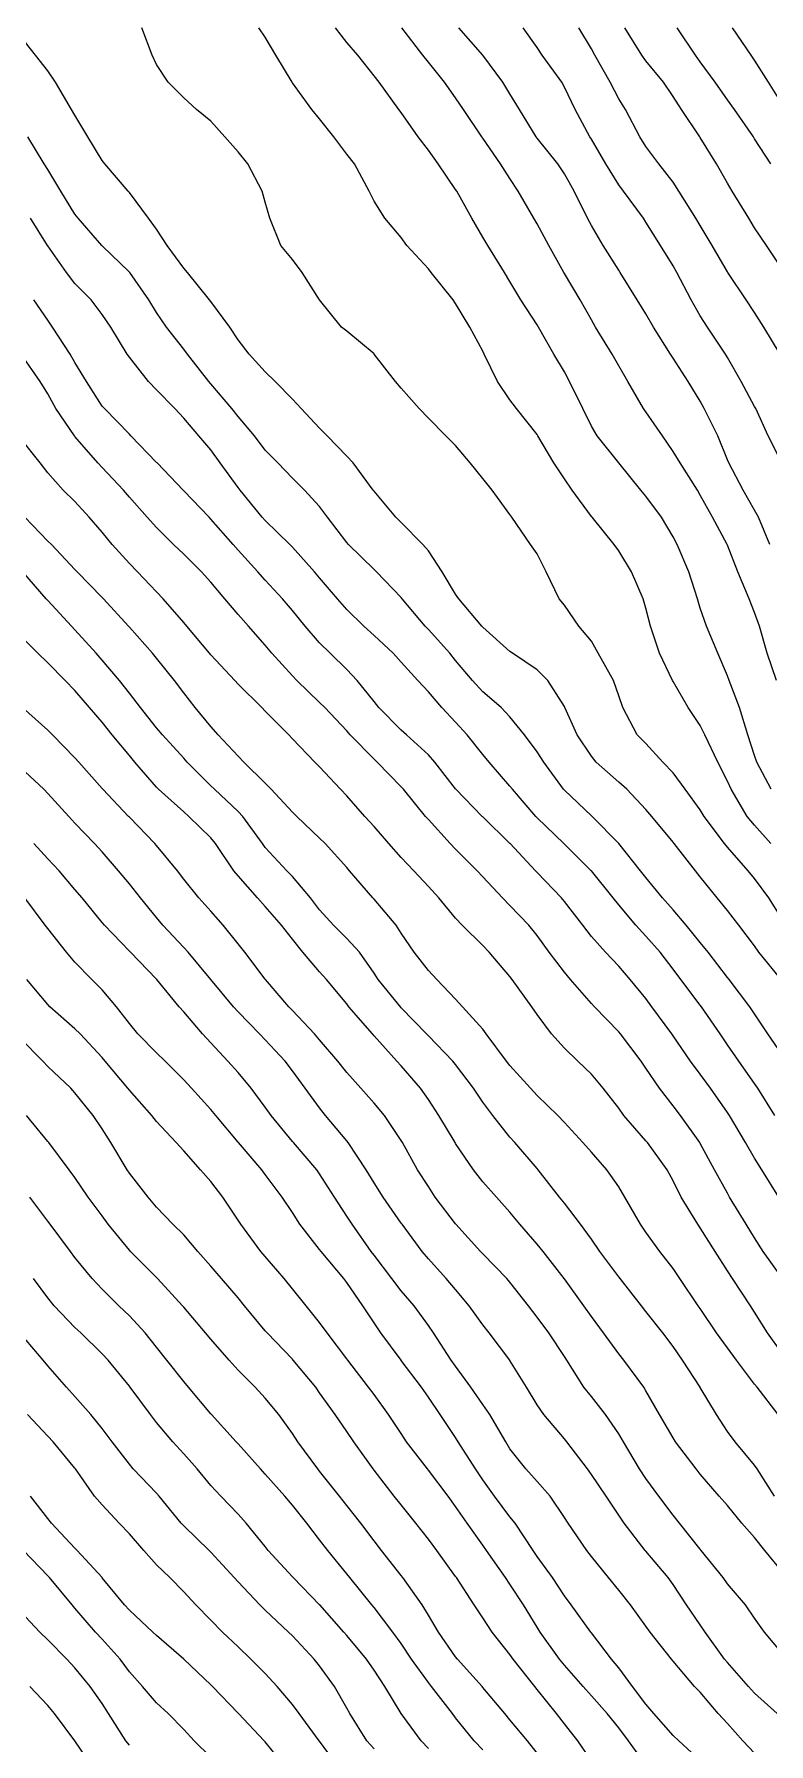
# Model space of a CAD drawing. Header units: centimetres. Extents: x 0 to 642158, y -847 to 649707.
# Drawn here: x 617104.5 to 617118.01, y 620542.19 to 620573.64 of the extents above; entities that cross this region are included whole.
import ezdxf

# ---------------------------------------------------------------- set-up
doc = ezdxf.new("R2010")
doc.units = ezdxf.units.CM
doc.header["$MEASUREMENT"] = 0
doc.layers.add('WAL_topographie 0.5', color=253, linetype='Continuous', lineweight=20)

msp = doc.modelspace()

# ---------------------------------------------------------------- linework, layer by layer
at = {"layer": 'WAL_topographie 0.5'}
for points in [[(617118.25, 620557.375), (617118.008, 620557.75), (617117.75, 620558.106), (617117.632, 620558.25), (617117.25, 620558.681), (617117.193, 620558.75), (617116.821, 620559.25), (617116.75, 620559.37), (617116.473, 620559.75), (617116.25, 620560.05), (617116.064, 620560.25), (617115.75, 620560.589), (617115.589, 620560.75), (617115.327, 620561.25), (617115.25, 620561.469), (617115.152, 620561.75), (617114.874, 620562.25), (617114.75, 620562.471), (617114.516, 620562.75), (617114.25, 620563.132), (617114.153, 620563.25), (617113.913, 620563.75), (617113.75, 620564.08), (617113.629, 620564.25), (617113.283, 620564.75), (617113.25, 620564.799), (617112.92, 620565.25), (617112.75, 620565.465), (617112.518, 620565.75), (617112.25, 620566.073), (617112.071, 620566.25), (617111.75, 620566.573), (617111.578, 620566.75), (617111.25, 620567.126), (617111.145, 620567.25), (617110.754, 620567.75), (617110.75, 620567.754), (617110.25, 620568.174), (617110.153, 620568.25), (617109.75, 620568.75), (617109.75, 620568.75), (617109.426, 620569.25), (617109.25, 620569.491), (617109.036, 620569.75), (617108.836, 620570.25), (617108.75, 620570.544), (617108.694, 620570.75), (617108.431, 620571.25), (617108.25, 620571.47), (617108.006, 620571.75), (617107.75, 620572.033), (617107.485, 620572.25), (617107.25, 620572.465), (617106.962, 620572.75), (617106.75, 620573.076), (617106.668, 620573.25), (617106.48, 620573.75)], [(617118.05, 620558.75), (617117.75, 620559.086), (617117.613, 620559.25), (617117.315, 620559.75), (617117.25, 620559.899), (617117.073, 620560.25), (617116.833, 620560.75), (617116.75, 620560.92), (617116.526, 620561.25), (617116.25, 620561.729), (617116.239, 620561.75), (617115.999, 620562.25), (617115.835, 620562.75), (617115.75, 620563.077), (617115.698, 620563.25), (617115.483, 620563.75), (617115.25, 620564.132), (617115.165, 620564.25), (617114.762, 620564.75), (617114.75, 620564.764), (617114.395, 620565.25), (617114.25, 620565.459), (617114.059, 620565.75), (617113.764, 620566.25), (617113.75, 620566.273), (617113.371, 620566.75), (617113.25, 620566.91), (617113.019, 620567.25), (617112.776, 620567.75), (617112.75, 620567.804), (617112.513, 620568.25), (617112.25, 620568.68), (617112.204, 620568.75), (617111.803, 620569.25), (617111.75, 620569.318), (617111.356, 620569.75), (617111.25, 620569.896), (617110.951, 620570.25), (617110.75, 620570.567), (617110.659, 620570.75), (617110.389, 620571.25), (617110.25, 620571.431), (617110.012, 620571.75), (617109.75, 620572.077), (617109.607, 620572.25), (617109.25, 620572.739), (617109.242, 620572.75), (617108.947, 620573.25), (617108.75, 620573.578), (617108.632, 620573.75)], [(617118.052, 620559.75), (617117.79, 620560.25), (617117.75, 620560.369), (617117.625, 620560.75), (617117.472, 620561.25), (617117.28, 620561.75), (617117.25, 620561.835), (617117.073, 620562.25), (617116.863, 620562.75), (617116.75, 620563.082), (617116.699, 620563.25), (617116.538, 620563.75), (617116.324, 620564.25), (617116.25, 620564.393), (617116.037, 620564.75), (617115.75, 620565.141), (617115.656, 620565.25), (617115.253, 620565.75), (617115.25, 620565.754), (617114.854, 620566.25), (617114.75, 620566.429), (617114.59, 620566.75), (617114.343, 620567.25), (617114.25, 620567.425), (617114.056, 620567.75), (617113.775, 620568.25), (617113.75, 620568.291), (617113.452, 620568.75), (617113.25, 620569.09), (617113.151, 620569.25), (617112.841, 620569.75), (617112.75, 620569.904), (617112.55, 620570.25), (617112.271, 620570.75), (617112.25, 620570.782), (617111.928, 620571.25), (617111.75, 620571.501), (617111.559, 620571.75), (617111.25, 620572.194), (617111.207, 620572.25), (617110.844, 620572.75), (617110.75, 620572.871), (617110.449, 620573.25), (617110.25, 620573.485), (617110.039, 620573.75)], [(617118.149, 620561.75), (617117.98, 620562.25), (617117.841, 620562.75), (617117.75, 620563.001), (617117.646, 620563.25), (617117.443, 620563.75), (617117.25, 620564.237), (617117.244, 620564.25), (617116.974, 620564.75), (617116.75, 620565.159), (617116.697, 620565.25), (617116.377, 620565.75), (617116.25, 620565.959), (617116.054, 620566.25), (617115.75, 620566.689), (617115.705, 620566.75), (617115.418, 620567.25), (617115.25, 620567.536), (617115.129, 620567.75), (617114.824, 620568.25), (617114.75, 620568.38), (617114.543, 620568.75), (617114.25, 620569.237), (617114.242, 620569.25), (617113.965, 620569.75), (617113.75, 620570.149), (617113.688, 620570.25), (617113.402, 620570.75), (617113.25, 620570.981), (617113.076, 620571.25), (617112.75, 620571.723), (617112.731, 620571.75), (617112.397, 620572.25), (617112.25, 620572.465), (617112.044, 620572.75), (617111.75, 620573.121), (617111.649, 620573.25), (617111.259, 620573.75)], [(617118.026, 620564.25), (617117.821, 620564.75), (617117.75, 620564.883), (617117.536, 620565.25), (617117.273, 620565.75), (617117.25, 620565.808), (617117.07, 620566.25), (617116.822, 620566.75), (617116.75, 620566.884), (617116.525, 620567.25), (617116.25, 620567.676), (617116.201, 620567.75), (617115.891, 620568.25), (617115.75, 620568.492), (617115.592, 620568.75), (617115.277, 620569.25), (617115.25, 620569.293), (617114.966, 620569.75), (617114.75, 620570.114), (617114.678, 620570.25), (617114.433, 620570.75), (617114.25, 620571.067), (617114.13, 620571.25), (617113.75, 620571.724), (617113.73, 620571.75), (617113.424, 620572.25), (617113.25, 620572.54), (617113.121, 620572.75), (617112.75, 620573.25), (617112.75, 620573.25), (617112.311, 620573.75)], [(617118.25, 620565.75), (617117.997, 620566.25), (617117.773, 620566.75), (617117.75, 620566.791), (617117.504, 620567.25), (617117.25, 620567.691), (617117.216, 620567.75), (617116.88, 620568.25), (617116.75, 620568.457), (617116.583, 620568.75), (617116.32, 620569.25), (617116.25, 620569.374), (617116.019, 620569.75), (617115.75, 620570.181), (617115.705, 620570.25), (617115.335, 620570.75), (617115.25, 620570.863), (617115.014, 620571.25), (617114.75, 620571.703), (617114.719, 620571.75), (617114.45, 620572.25), (617114.25, 620572.661), (617114.201, 620572.75), (617113.842, 620573.25), (617113.75, 620573.389), (617113.494, 620573.75)], [(617118.219, 620567.75), (617117.918, 620568.25), (617117.75, 620568.514), (617117.594, 620568.75), (617117.258, 620569.25), (617117.25, 620569.262), (617116.968, 620569.75), (617116.75, 620570.117), (617116.671, 620570.25), (617116.358, 620570.75), (617116.25, 620570.914), (617115.986, 620571.25), (617115.75, 620571.57), (617115.636, 620571.75), (617115.373, 620572.25), (617115.25, 620572.449), (617115.092, 620572.75), (617114.811, 620573.25), (617114.75, 620573.365), (617114.515, 620573.75)], [(617118.25, 620569.329), (617117.968, 620569.75), (617117.75, 620570.077), (617117.641, 620570.25), (617117.337, 620570.75), (617117.25, 620570.897), (617117.046, 620571.25), (617116.75, 620571.736), (617116.741, 620571.75), (617116.405, 620572.25), (617116.25, 620572.489), (617116.072, 620572.75), (617115.75, 620573.144), (617115.672, 620573.25), (617115.363, 620573.75)], [(617118.05, 620571.25), (617117.75, 620571.713), (617117.727, 620571.75), (617117.379, 620572.25), (617117.25, 620572.43), (617117.024, 620572.75), (617116.75, 620573.127), (617116.662, 620573.25), (617116.327, 620573.75)], [(617118.25, 620572.363), (617118.005, 620572.75), (617117.75, 620573.159), (617117.684, 620573.25), (617117.345, 620573.75)], [(617118.235, 620556.25), (617117.829, 620556.75), (617117.75, 620556.868), (617117.46, 620557.25), (617117.25, 620557.521), (617117.063, 620557.75), (617116.75, 620558.14), (617116.662, 620558.25), (617116.27, 620558.75), (617116.25, 620558.776), (617115.859, 620559.25), (617115.75, 620559.377), (617115.398, 620559.75), (617115.25, 620559.882), (617114.838, 620560.25), (617114.75, 620560.355), (617114.486, 620560.75), (617114.26, 620561.25), (617114.25, 620561.271), (617113.949, 620561.75), (617113.75, 620561.945), (617113.297, 620562.25), (617113.25, 620562.283), (617112.75, 620562.727), (617112.73, 620562.75), (617112.312, 620563.25), (617112.25, 620563.339), (617112.006, 620563.75), (617111.75, 620564.132), (617111.649, 620564.25), (617111.25, 620564.655), (617111.15, 620564.75), (617110.75, 620565.231), (617110.737, 620565.25), (617110.367, 620565.75), (617110.25, 620565.874), (617109.886, 620566.25), (617109.75, 620566.39), (617109.411, 620566.75), (617109.25, 620566.922), (617108.929, 620567.25), (617108.75, 620567.426), (617108.453, 620567.75), (617108.25, 620568.014), (617108.096, 620568.25), (617107.75, 620568.717), (617107.726, 620568.75), (617107.317, 620569.25), (617107.25, 620569.332), (617106.947, 620569.75), (617106.75, 620570.051), (617106.602, 620570.25), (617106.25, 620570.726), (617106.229, 620570.75), (617105.8, 620571.25), (617105.75, 620571.312), (617105.489, 620571.75), (617105.25, 620572.147), (617105.188, 620572.25), (617104.889, 620572.75), (617104.75, 620572.961), (617104.521, 620573.25), (617104.25, 620573.598)], [(617118.25, 620554.875), (617117.995, 620555.25), (617117.75, 620555.621), (617117.663, 620555.75), (617117.28, 620556.25), (617117.25, 620556.287), (617116.892, 620556.75), (617116.75, 620556.928), (617116.491, 620557.25), (617116.25, 620557.53), (617116.058, 620557.75), (617115.75, 620558.126), (617115.653, 620558.25), (617115.251, 620558.75), (617115.25, 620558.751), (617114.761, 620559.25), (617114.75, 620559.26), (617114.25, 620559.734), (617114.236, 620559.75), (617113.873, 620560.25), (617113.75, 620560.435), (617113.515, 620560.75), (617113.25, 620561.081), (617113.087, 620561.25), (617112.75, 620561.541), (617112.562, 620561.75), (617112.25, 620562.117), (617112.142, 620562.25), (617111.75, 620562.688), (617111.689, 620562.75), (617111.269, 620563.25), (617111.25, 620563.276), (617110.796, 620563.75), (617110.75, 620563.792), (617110.283, 620564.25), (617110.25, 620564.289), (617109.896, 620564.75), (617109.75, 620564.951), (617109.471, 620565.25), (617109.25, 620565.473), (617108.981, 620565.75), (617108.75, 620565.987), (617108.554, 620566.25), (617108.25, 620566.603), (617108.133, 620566.75), (617107.75, 620567.203), (617107.709, 620567.25), (617107.318, 620567.75), (617107.25, 620567.841), (617106.931, 620568.25), (617106.75, 620568.518), (617106.609, 620568.75), (617106.257, 620569.25), (617106.25, 620569.258), (617105.75, 620569.744), (617105.744, 620569.75), (617105.309, 620570.25), (617105.25, 620570.328), (617104.993, 620570.75), (617104.75, 620571.146), (617104.683, 620571.25), (617104.382, 620571.75)], [(617118.118, 620553.75), (617117.809, 620554.25), (617117.75, 620554.338), (617117.461, 620554.75), (617117.25, 620555.051), (617117.113, 620555.25), (617116.77, 620555.75), (617116.75, 620555.776), (617116.39, 620556.25), (617116.25, 620556.439), (617116.01, 620556.75), (617115.75, 620557.046), (617115.562, 620557.25), (617115.25, 620557.622), (617115.147, 620557.75), (617114.75, 620558.246), (617114.746, 620558.25), (617114.25, 620558.739), (617114.239, 620558.75), (617113.75, 620559.224), (617113.726, 620559.25), (617113.294, 620559.75), (617113.25, 620559.807), (617112.865, 620560.25), (617112.75, 620560.39), (617112.463, 620560.75), (617112.25, 620560.983), (617111.994, 620561.25), (617111.75, 620561.538), (617111.556, 620561.75), (617111.25, 620562.085), (617111.102, 620562.25), (617110.75, 620562.577), (617110.56, 620562.75), (617110.25, 620563.056), (617110.078, 620563.25), (617109.75, 620563.635), (617109.653, 620563.75), (617109.25, 620564.201), (617109.203, 620564.25), (617108.75, 620564.69), (617108.695, 620564.75), (617108.287, 620565.25), (617108.25, 620565.3), (617107.919, 620565.75), (617107.75, 620565.989), (617107.527, 620566.25), (617107.25, 620566.572), (617107.084, 620566.75), (617106.75, 620567.097), (617106.601, 620567.25), (617106.25, 620567.693), (617106.211, 620567.75), (617105.91, 620568.25), (617105.75, 620568.482), (617105.547, 620568.75), (617105.25, 620569.051), (617105.092, 620569.25), (617104.75, 620569.74), (617104.744, 620569.75), (617104.435, 620570.25)], [(617118.197, 620552.25), (617117.882, 620552.75), (617117.75, 620552.962), (617117.583, 620553.25), (617117.286, 620553.75), (617117.25, 620553.806), (617116.939, 620554.25), (617116.75, 620554.507), (617116.57, 620554.75), (617116.25, 620555.214), (617116.225, 620555.25), (617115.861, 620555.75), (617115.75, 620555.9), (617115.461, 620556.25), (617115.25, 620556.493), (617115.008, 620556.75), (617114.75, 620557.043), (617114.589, 620557.25), (617114.25, 620557.686), (617114.197, 620557.75), (617113.75, 620558.217), (617113.718, 620558.25), (617113.252, 620558.75), (617113.25, 620558.753), (617112.75, 620559.239), (617112.738, 620559.25), (617112.256, 620559.75), (617112.25, 620559.758), (617111.867, 620560.25), (617111.75, 620560.381), (617111.345, 620560.75), (617111.25, 620560.837), (617110.84, 620561.25), (617110.75, 620561.361), (617110.437, 620561.75), (617110.25, 620561.949), (617109.945, 620562.25), (617109.75, 620562.444), (617109.483, 620562.75), (617109.25, 620563.036), (617109.065, 620563.25), (617108.75, 620563.595), (617108.61, 620563.75), (617108.25, 620564.147), (617108.16, 620564.25), (617107.75, 620564.716), (617107.715, 620564.75), (617107.25, 620565.238), (617107.239, 620565.25), (617106.759, 620565.75), (617106.75, 620565.76), (617106.279, 620566.25), (617106.25, 620566.28), (617105.79, 620566.75), (617105.75, 620566.797), (617105.46, 620567.25), (617105.25, 620567.597), (617105.161, 620567.75), (617104.839, 620568.25), (617104.75, 620568.375), (617104.494, 620568.75)], [(617118.25, 620550.767), (617117.908, 620551.25), (617117.75, 620551.501), (617117.593, 620551.75), (617117.29, 620552.25), (617117.25, 620552.318), (617117.01, 620552.75), (617116.75, 620553.236), (617116.742, 620553.25), (617116.385, 620553.75), (617116.25, 620553.926), (617116, 620554.25), (617115.75, 620554.622), (617115.663, 620554.75), (617115.281, 620555.25), (617115.25, 620555.288), (617114.804, 620555.75), (617114.75, 620555.809), (617114.365, 620556.25), (617114.25, 620556.383), (617113.969, 620556.75), (617113.75, 620557.059), (617113.597, 620557.25), (617113.25, 620557.612), (617113.111, 620557.75), (617112.75, 620558.139), (617112.649, 620558.25), (617112.25, 620558.649), (617112.149, 620558.75), (617111.75, 620559.19), (617111.699, 620559.25), (617111.29, 620559.75), (617111.25, 620559.794), (617110.808, 620560.25), (617110.75, 620560.302), (617110.314, 620560.75), (617110.25, 620560.822), (617109.844, 620561.25), (617109.75, 620561.347), (617109.33, 620561.75), (617109.25, 620561.832), (617108.872, 620562.25), (617108.75, 620562.4), (617108.443, 620562.75), (617108.25, 620562.963), (617108.009, 620563.25), (617107.75, 620563.56), (617107.578, 620563.75), (617107.25, 620564.074), (617107.064, 620564.25), (617106.75, 620564.561), (617106.577, 620564.75), (617106.25, 620565.121), (617106.14, 620565.25), (617105.75, 620565.664), (617105.671, 620565.75), (617105.25, 620566.237), (617105.239, 620566.25), (617104.9, 620566.75), (617104.75, 620567.02), (617104.608, 620567.25), (617104.26, 620567.75)], [(617118.25, 620549.387), (617117.986, 620549.75), (617117.75, 620550.132), (617117.673, 620550.25), (617117.343, 620550.75), (617117.25, 620550.893), (617117.024, 620551.25), (617116.75, 620551.682), (617116.704, 620551.75), (617116.398, 620552.25), (617116.25, 620552.547), (617116.139, 620552.75), (617115.777, 620553.25), (617115.75, 620553.282), (617115.343, 620553.75), (617115.25, 620553.881), (617114.963, 620554.25), (617114.75, 620554.507), (617114.495, 620554.75), (617114.25, 620554.988), (617114.013, 620555.25), (617113.75, 620555.604), (617113.651, 620555.75), (617113.289, 620556.25), (617113.25, 620556.304), (617112.87, 620556.75), (617112.75, 620556.873), (617112.37, 620557.25), (617112.25, 620557.38), (617111.943, 620557.75), (617111.75, 620557.958), (617111.479, 620558.25), (617111.25, 620558.494), (617111.024, 620558.75), (617110.75, 620559.061), (617110.58, 620559.25), (617110.25, 620559.631), (617110.136, 620559.75), (617109.75, 620560.161), (617109.659, 620560.25), (617109.25, 620560.676), (617109.183, 620560.75), (617108.75, 620561.184), (617108.684, 620561.25), (617108.25, 620561.684), (617108.191, 620561.75), (617107.75, 620562.223), (617107.727, 620562.25), (617107.306, 620562.75), (617107.25, 620562.818), (617106.875, 620563.25), (617106.75, 620563.379), (617106.399, 620563.75), (617106.25, 620563.903), (617105.935, 620564.25), (617105.75, 620564.476), (617105.512, 620564.75), (617105.25, 620565.039), (617105.034, 620565.25), (617104.75, 620565.569), (617104.61, 620565.75), (617104.25, 620566.208)], [(617118.18, 620548.25), (617117.795, 620548.75), (617117.75, 620548.808), (617117.416, 620549.25), (617117.25, 620549.475), (617117.05, 620549.75), (617116.75, 620550.198), (617116.713, 620550.25), (617116.372, 620550.75), (617116.25, 620550.933), (617116.005, 620551.25), (617115.75, 620551.606), (617115.649, 620551.75), (617115.364, 620552.25), (617115.25, 620552.437), (617115.033, 620552.75), (617114.75, 620553.072), (617114.592, 620553.25), (617114.25, 620553.618), (617114.129, 620553.75), (617113.75, 620554.118), (617113.626, 620554.25), (617113.25, 620554.669), (617113.187, 620554.75), (617112.815, 620555.25), (617112.75, 620555.337), (617112.377, 620555.75), (617112.25, 620555.887), (617111.905, 620556.25), (617111.75, 620556.416), (617111.49, 620556.75), (617111.25, 620557.102), (617111.155, 620557.25), (617110.75, 620557.729), (617110.728, 620557.75), (617110.297, 620558.25), (617110.25, 620558.307), (617109.854, 620558.75), (617109.75, 620558.851), (617109.328, 620559.25), (617109.25, 620559.326), (617108.859, 620559.75), (617108.75, 620559.861), (617108.354, 620560.25), (617108.25, 620560.359), (617107.885, 620560.75), (617107.75, 620560.901), (617107.463, 620561.25), (617107.25, 620561.52), (617107.081, 620561.75), (617106.75, 620562.158), (617106.673, 620562.25), (617106.25, 620562.73), (617106.233, 620562.75), (617105.775, 620563.25), (617105.75, 620563.276), (617105.289, 620563.75), (617105.25, 620563.793), (617104.816, 620564.25), (617104.75, 620564.314), (617104.329, 620564.75)], [(617118.115, 620546.75), (617117.797, 620547.25), (617117.75, 620547.316), (617117.389, 620547.75), (617117.25, 620547.94), (617117.046, 620548.25), (617116.75, 620548.748), (617116.749, 620548.75), (617116.421, 620549.25), (617116.25, 620549.498), (617116.063, 620549.75), (617115.75, 620550.146), (617115.67, 620550.25), (617115.278, 620550.75), (617115.25, 620550.784), (617114.902, 620551.25), (617114.75, 620551.475), (617114.549, 620551.75), (617114.25, 620552.138), (617114.161, 620552.25), (617113.768, 620552.75), (617113.75, 620552.772), (617113.341, 620553.25), (617113.25, 620553.351), (617112.935, 620553.75), (617112.75, 620553.995), (617112.581, 620554.25), (617112.25, 620554.687), (617112.201, 620554.75), (617111.75, 620555.216), (617111.717, 620555.25), (617111.25, 620555.732), (617111.234, 620555.75), (617110.828, 620556.25), (617110.75, 620556.367), (617110.482, 620556.75), (617110.25, 620557.007), (617110.005, 620557.25), (617109.75, 620557.533), (617109.583, 620557.75), (617109.25, 620558.142), (617109.147, 620558.25), (617108.75, 620558.68), (617108.698, 620558.75), (617108.335, 620559.25), (617108.25, 620559.34), (617107.816, 620559.75), (617107.75, 620559.814), (617107.316, 620560.25), (617107.25, 620560.323), (617106.858, 620560.75), (617106.75, 620560.88), (617106.455, 620561.25), (617106.25, 620561.519), (617106.069, 620561.75), (617105.75, 620562.121), (617105.637, 620562.25), (617105.25, 620562.683), (617105.184, 620562.75), (617104.75, 620563.22), (617104.723, 620563.25), (617104.291, 620563.75)], [(617118.25, 620545.37), (617117.935, 620545.75), (617117.75, 620545.987), (617117.516, 620546.25), (617117.25, 620546.574), (617117.099, 620546.75), (617116.75, 620547.155), (617116.672, 620547.25), (617116.293, 620547.75), (617116.25, 620547.82), (617116.001, 620548.25), (617115.75, 620548.686), (617115.71, 620548.75), (617115.343, 620549.25), (617115.25, 620549.367), (617114.972, 620549.75), (617114.75, 620550.055), (617114.606, 620550.25), (617114.25, 620550.745), (617114.246, 620550.75), (617113.862, 620551.25), (617113.75, 620551.385), (617113.43, 620551.75), (617113.25, 620551.973), (617113, 620552.25), (617112.75, 620552.532), (617112.582, 620552.75), (617112.25, 620553.234), (617112.24, 620553.25), (617111.94, 620553.75), (617111.75, 620554.041), (617111.602, 620554.25), (617111.25, 620554.664), (617111.172, 620554.75), (617110.75, 620555.217), (617110.721, 620555.25), (617110.288, 620555.75), (617110.25, 620555.801), (617109.875, 620556.25), (617109.75, 620556.391), (617109.443, 620556.75), (617109.25, 620556.99), (617109.046, 620557.25), (617108.75, 620557.59), (617108.609, 620557.75), (617108.25, 620558.158), (617108.173, 620558.25), (617107.833, 620558.75), (617107.75, 620558.853), (617107.346, 620559.25), (617107.25, 620559.332), (617106.787, 620559.75), (617106.75, 620559.788), (617106.353, 620560.25), (617106.25, 620560.372), (617105.936, 620560.75), (617105.75, 620560.983), (617105.515, 620561.25), (617105.25, 620561.565), (617105.07, 620561.75), (617104.75, 620562.071), (617104.565, 620562.25), (617104.25, 620562.573)], [(617118.25, 620543.869), (617117.933, 620544.25), (617117.75, 620544.506), (617117.584, 620544.75), (617117.25, 620545.138), (617117.169, 620545.25), (617116.768, 620545.75), (617116.75, 620545.771), (617116.37, 620546.25), (617116.25, 620546.401), (617115.988, 620546.75), (617115.75, 620547.076), (617115.635, 620547.25), (617115.338, 620547.75), (617115.25, 620547.897), (617115.009, 620548.25), (617114.75, 620548.581), (617114.611, 620548.75), (617114.297, 620549.25), (617114.25, 620549.319), (617113.964, 620549.75), (617113.75, 620550.043), (617113.591, 620550.25), (617113.25, 620550.684), (617113.192, 620550.75), (617112.75, 620551.208), (617112.711, 620551.25), (617112.257, 620551.75), (617112.25, 620551.758), (617111.877, 620552.25), (617111.75, 620552.442), (617111.548, 620552.75), (617111.273, 620553.25), (617111.25, 620553.289), (617110.941, 620553.75), (617110.75, 620553.973), (617110.506, 620554.25), (617110.25, 620554.541), (617110.086, 620554.75), (617109.75, 620555.139), (617109.655, 620555.25), (617109.25, 620555.683), (617109.184, 620555.75), (617108.753, 620556.25), (617108.75, 620556.254), (617108.373, 620556.75), (617108.25, 620556.906), (617107.976, 620557.25), (617107.75, 620557.507), (617107.527, 620557.75), (617107.25, 620558.098), (617107.135, 620558.25), (617106.75, 620558.713), (617106.719, 620558.75), (617106.25, 620559.235), (617106.236, 620559.25), (617105.762, 620559.75), (617105.75, 620559.764), (617105.318, 620560.25), (617105.25, 620560.327), (617104.835, 620560.75), (617104.75, 620560.835), (617104.283, 620561.25)], [(617118.166, 620542.75), (617117.75, 620543.124), (617117.637, 620543.25), (617117.25, 620543.688), (617117.198, 620543.75), (617116.84, 620544.25), (617116.75, 620544.38), (617116.494, 620544.75), (617116.25, 620545.121), (617116.157, 620545.25), (617115.75, 620545.736), (617115.738, 620545.75), (617115.349, 620546.25), (617115.25, 620546.396), (617115.016, 620546.75), (617114.75, 620547.147), (617114.675, 620547.25), (617114.295, 620547.75), (617114.25, 620547.804), (617113.873, 620548.25), (617113.75, 620548.431), (617113.551, 620548.75), (617113.25, 620549.246), (617113.247, 620549.25), (617112.869, 620549.75), (617112.75, 620549.9), (617112.501, 620550.25), (617112.25, 620550.547), (617112.078, 620550.75), (617111.75, 620551.114), (617111.635, 620551.25), (617111.265, 620551.75), (617111.25, 620551.77), (617110.919, 620552.25), (617110.75, 620552.513), (617110.604, 620552.75), (617110.277, 620553.25), (617110.25, 620553.284), (617109.86, 620553.75), (617109.75, 620553.89), (617109.486, 620554.25), (617109.25, 620554.569), (617109.114, 620554.75), (617108.75, 620555.143), (617108.645, 620555.25), (617108.25, 620555.654), (617108.164, 620555.75), (617107.751, 620556.25), (617107.75, 620556.252), (617107.332, 620556.75), (617107.25, 620556.84), (617106.866, 620557.25), (617106.75, 620557.388), (617106.455, 620557.75), (617106.25, 620558.009), (617106.052, 620558.25), (617105.75, 620558.596), (617105.611, 620558.75), (617105.25, 620559.128), (617105.135, 620559.25), (617104.75, 620559.671), (617104.675, 620559.75), (617104.25, 620560.147)], [(617117.75, 620542.021), (617117.531, 620542.25), (617117.25, 620542.567), (617117.081, 620542.75), (617116.75, 620543.141), (617116.646, 620543.25), (617116.25, 620543.712), (617116.22, 620543.75), (617115.827, 620544.25), (617115.75, 620544.359), (617115.467, 620544.75), (617115.25, 620545.019), (617115.064, 620545.25), (617114.75, 620545.64), (617114.666, 620545.75), (617114.318, 620546.25), (617114.25, 620546.355), (617113.987, 620546.75), (617113.75, 620547.021), (617113.541, 620547.25), (617113.25, 620547.62), (617113.171, 620547.75), (617112.878, 620548.25), (617112.75, 620548.432), (617112.531, 620548.75), (617112.25, 620549.138), (617112.17, 620549.25), (617111.846, 620549.75), (617111.75, 620549.888), (617111.486, 620550.25), (617111.25, 620550.524), (617111.077, 620550.75), (617110.75, 620551.183), (617110.699, 620551.25), (617110.346, 620551.75), (617110.25, 620551.897), (617110.021, 620552.25), (617109.75, 620552.675), (617109.699, 620552.75), (617109.27, 620553.25), (617109.25, 620553.274), (617108.859, 620553.75), (617108.75, 620553.905), (617108.492, 620554.25), (617108.25, 620554.542), (617108.064, 620554.75), (617107.75, 620555.084), (617107.598, 620555.25), (617107.25, 620555.655), (617107.165, 620555.75), (617106.754, 620556.25), (617106.75, 620556.254), (617106.269, 620556.75), (617106.25, 620556.77), (617105.792, 620557.25), (617105.75, 620557.301), (617105.383, 620557.75), (617105.25, 620557.908), (617104.958, 620558.25), (617104.75, 620558.471), (617104.495, 620558.75)], [(617116.75, 620541.885), (617116.353, 620542.25), (617116.25, 620542.348), (617115.895, 620542.75), (617115.75, 620542.923), (617115.501, 620543.25), (617115.25, 620543.589), (617115.119, 620543.75), (617114.75, 620544.237), (617114.74, 620544.25), (617114.373, 620544.75), (617114.25, 620544.915), (617114.034, 620545.25), (617113.75, 620545.64), (617113.674, 620545.75), (617113.344, 620546.25), (617113.25, 620546.371), (617112.968, 620546.75), (617112.75, 620547.047), (617112.615, 620547.25), (617112.298, 620547.75), (617112.25, 620547.826), (617111.967, 620548.25), (617111.75, 620548.568), (617111.621, 620548.75), (617111.25, 620549.245), (617111.246, 620549.25), (617110.877, 620549.75), (617110.75, 620549.935), (617110.545, 620550.25), (617110.25, 620550.675), (617110.193, 620550.75), (617109.775, 620551.25), (617109.75, 620551.283), (617109.388, 620551.75), (617109.25, 620551.967), (617109.058, 620552.25), (617108.75, 620552.665), (617108.687, 620552.75), (617108.259, 620553.25), (617108.25, 620553.261), (617107.843, 620553.75), (617107.75, 620553.861), (617107.394, 620554.25), (617107.25, 620554.407), (617106.906, 620554.75), (617106.75, 620554.904), (617106.408, 620555.25), (617106.25, 620555.443), (617106.015, 620555.75), (617105.75, 620556.059), (617105.561, 620556.25), (617105.25, 620556.572), (617105.097, 620556.75), (617104.75, 620557.186), (617104.699, 620557.25), (617104.325, 620557.75)], [(617115.75, 620541.805), (617115.432, 620542.25), (617115.25, 620542.489), (617115.038, 620542.75), (617114.75, 620543.075), (617114.594, 620543.25), (617114.25, 620543.641), (617114.162, 620543.75), (617113.805, 620544.25), (617113.75, 620544.337), (617113.499, 620544.75), (617113.25, 620545.131), (617113.167, 620545.25), (617112.818, 620545.75), (617112.75, 620545.846), (617112.46, 620546.25), (617112.25, 620546.561), (617112.112, 620546.75), (617111.75, 620547.229), (617111.732, 620547.25), (617111.35, 620547.75), (617111.25, 620547.899), (617111.014, 620548.25), (617110.75, 620548.616), (617110.651, 620548.75), (617110.267, 620549.25), (617110.25, 620549.273), (617109.888, 620549.75), (617109.75, 620549.942), (617109.499, 620550.25), (617109.25, 620550.56), (617109.097, 620550.75), (617108.75, 620551.158), (617108.67, 620551.25), (617108.299, 620551.75), (617108.25, 620551.826), (617107.969, 620552.25), (617107.75, 620552.536), (617107.557, 620552.75), (617107.25, 620553.097), (617107.111, 620553.25), (617106.75, 620553.637), (617106.663, 620553.75), (617106.25, 620554.217), (617106.225, 620554.25), (617105.803, 620554.75), (617105.75, 620554.814), (617105.344, 620555.25), (617105.25, 620555.345), (617104.79, 620555.75), (617104.75, 620555.791), (617104.365, 620556.25)], [(617114.75, 620541.878), (617114.501, 620542.25), (617114.25, 620542.563), (617114.106, 620542.75), (617113.75, 620543.195), (617113.706, 620543.25), (617113.308, 620543.75), (617113.25, 620543.834), (617112.92, 620544.25), (617112.75, 620544.509), (617112.589, 620544.75), (617112.265, 620545.25), (617112.25, 620545.272), (617111.902, 620545.75), (617111.75, 620545.955), (617111.517, 620546.25), (617111.25, 620546.588), (617111.122, 620546.75), (617110.75, 620547.225), (617110.731, 620547.25), (617110.381, 620547.75), (617110.25, 620547.939), (617110.035, 620548.25), (617109.75, 620548.65), (617109.678, 620548.75), (617109.264, 620549.25), (617109.25, 620549.266), (617108.783, 620549.75), (617108.75, 620549.789), (617108.37, 620550.25), (617108.25, 620550.393), (617107.945, 620550.75), (617107.75, 620550.98), (617107.508, 620551.25), (617107.25, 620551.552), (617107.05, 620551.75), (617106.75, 620552.062), (617106.595, 620552.25), (617106.25, 620552.687), (617106.207, 620552.75), (617105.908, 620553.25), (617105.75, 620553.502), (617105.583, 620553.75), (617105.25, 620554.166), (617105.173, 620554.25), (617104.75, 620554.651), (617104.66, 620554.75), (617104.25, 620555.163)], [(617113.75, 620542.025), (617113.574, 620542.25), (617113.25, 620542.638), (617113.153, 620542.75), (617112.75, 620543.232), (617112.736, 620543.25), (617112.283, 620543.75), (617112.25, 620543.791), (617111.934, 620544.25), (617111.75, 620544.559), (617111.635, 620544.75), (617111.282, 620545.25), (617111.25, 620545.292), (617110.889, 620545.75), (617110.75, 620545.927), (617110.505, 620546.25), (617110.25, 620546.576), (617110.115, 620546.75), (617109.75, 620547.21), (617109.716, 620547.25), (617109.349, 620547.75), (617109.25, 620547.903), (617108.997, 620548.25), (617108.75, 620548.548), (617108.566, 620548.75), (617108.25, 620549.068), (617108.088, 620549.25), (617107.75, 620549.633), (617107.648, 620549.75), (617107.25, 620550.223), (617107.227, 620550.25), (617106.768, 620550.75), (617106.75, 620550.768), (617106.272, 620551.25), (617106.25, 620551.274), (617105.862, 620551.75), (617105.75, 620551.904), (617105.495, 620552.25), (617105.25, 620552.606), (617105.142, 620552.75), (617104.767, 620553.25), (617104.75, 620553.271), (617104.356, 620553.75)], [(617112.75, 620542.085), (617112.59, 620542.25), (617112.25, 620542.67), (617112.192, 620542.75), (617111.807, 620543.25), (617111.75, 620543.32), (617111.437, 620543.75), (617111.25, 620544.036), (617111.098, 620544.25), (617110.75, 620544.701), (617110.708, 620544.75), (617110.304, 620545.25), (617110.25, 620545.32), (617109.9, 620545.75), (617109.75, 620545.948), (617109.512, 620546.25), (617109.25, 620546.58), (617109.11, 620546.75), (617108.75, 620547.155), (617108.662, 620547.25), (617108.25, 620547.713), (617108.216, 620547.75), (617107.761, 620548.25), (617107.75, 620548.262), (617107.337, 620548.75), (617107.25, 620548.855), (617106.942, 620549.25), (617106.75, 620549.486), (617106.538, 620549.75), (617106.25, 620550.063), (617106.057, 620550.25), (617105.75, 620550.558), (617105.568, 620550.75), (617105.25, 620551.137), (617105.167, 620551.25), (617104.794, 620551.75), (617104.75, 620551.807), (617104.419, 620552.25)], [(617111.75, 620542.108), (617111.619, 620542.25), (617111.25, 620542.75), (617111.25, 620542.75), (617110.949, 620543.25), (617110.75, 620543.548), (617110.61, 620543.75), (617110.25, 620544.188), (617110.196, 620544.25), (617109.751, 620544.75), (617109.75, 620544.751), (617109.263, 620545.25), (617109.25, 620545.264), (617108.806, 620545.75), (617108.75, 620545.822), (617108.401, 620546.25), (617108.25, 620546.417), (617107.93, 620546.75), (617107.75, 620546.947), (617107.496, 620547.25), (617107.25, 620547.526), (617107.048, 620547.75), (617106.75, 620548.106), (617106.637, 620548.25), (617106.264, 620548.75), (617106.25, 620548.769), (617105.86, 620549.25), (617105.75, 620549.369), (617105.36, 620549.75), (617105.25, 620549.852), (617104.866, 620550.25), (617104.75, 620550.394), (617104.489, 620550.75)], [(617110.75, 620542.104), (617110.618, 620542.25), (617110.302, 620542.75), (617110.25, 620542.849), (617110.023, 620543.25), (617109.75, 620543.627), (617109.65, 620543.75), (617109.25, 620544.177), (617109.177, 620544.25), (617108.75, 620544.652), (617108.649, 620544.75), (617108.25, 620545.17), (617108.18, 620545.25), (617107.75, 620545.721), (617107.72, 620545.75), (617107.25, 620546.202), (617107.206, 620546.25), (617106.797, 620546.75), (617106.75, 620546.803), (617106.323, 620547.25), (617106.25, 620547.334), (617105.931, 620547.75), (617105.75, 620547.991), (617105.54, 620548.25), (617105.25, 620548.579), (617105.092, 620548.75), (617104.75, 620549.144), (617104.664, 620549.25), (617104.25, 620549.737)], [(617110.107, 620541.75), (617109.75, 620542.241), (617109.743, 620542.25), (617109.371, 620542.75), (617109.25, 620542.918), (617108.969, 620543.25), (617108.75, 620543.485), (617108.485, 620543.75), (617108.25, 620543.978), (617107.964, 620544.25), (617107.75, 620544.47), (617107.473, 620544.75), (617107.25, 620544.992), (617106.992, 620545.25), (617106.75, 620545.486), (617106.515, 620545.75), (617106.25, 620546.056), (617106.063, 620546.25), (617105.75, 620546.586), (617105.612, 620546.75), (617105.261, 620547.25), (617105.25, 620547.264), (617104.846, 620547.75), (617104.75, 620547.851), (617104.376, 620548.25)], [(617109.135, 620541.75), (617108.75, 620542.228), (617108.732, 620542.25), (617108.256, 620542.75), (617108.25, 620542.756), (617107.777, 620543.25), (617107.75, 620543.277), (617107.25, 620543.75), (617107.25, 620543.75), (617106.75, 620544.184), (617106.682, 620544.25), (617106.25, 620544.653), (617106.16, 620544.75), (617105.75, 620545.248), (617105.749, 620545.25), (617105.293, 620545.75), (617105.25, 620545.792), (617104.816, 620546.25), (617104.75, 620546.336), (617104.434, 620546.75)], [(617107.75, 620541.946), (617107.444, 620542.25), (617107.25, 620542.458), (617106.964, 620542.75), (617106.75, 620542.95), (617106.493, 620543.25), (617106.25, 620543.52), (617106.081, 620543.75), (617105.75, 620544.117), (617105.628, 620544.25), (617105.25, 620544.69), (617105.196, 620544.75), (617104.783, 620545.25), (617104.75, 620545.285), (617104.303, 620545.75)], [(617106.25, 620542.168), (617106.187, 620542.25), (617105.868, 620542.75), (617105.75, 620542.933), (617105.527, 620543.25), (617105.25, 620543.589), (617105.101, 620543.75), (617104.75, 620544.108), (617104.605, 620544.25), (617104.25, 620544.629)], [(617105.587, 620541.75), (617105.25, 620542.248), (617105.249, 620542.25), (617104.873, 620542.75), (617104.75, 620542.896), (617104.419, 620543.25)]]:
    msp.add_lwpolyline(points, dxfattribs=at)

doc.saveas('drawing.dxf')
